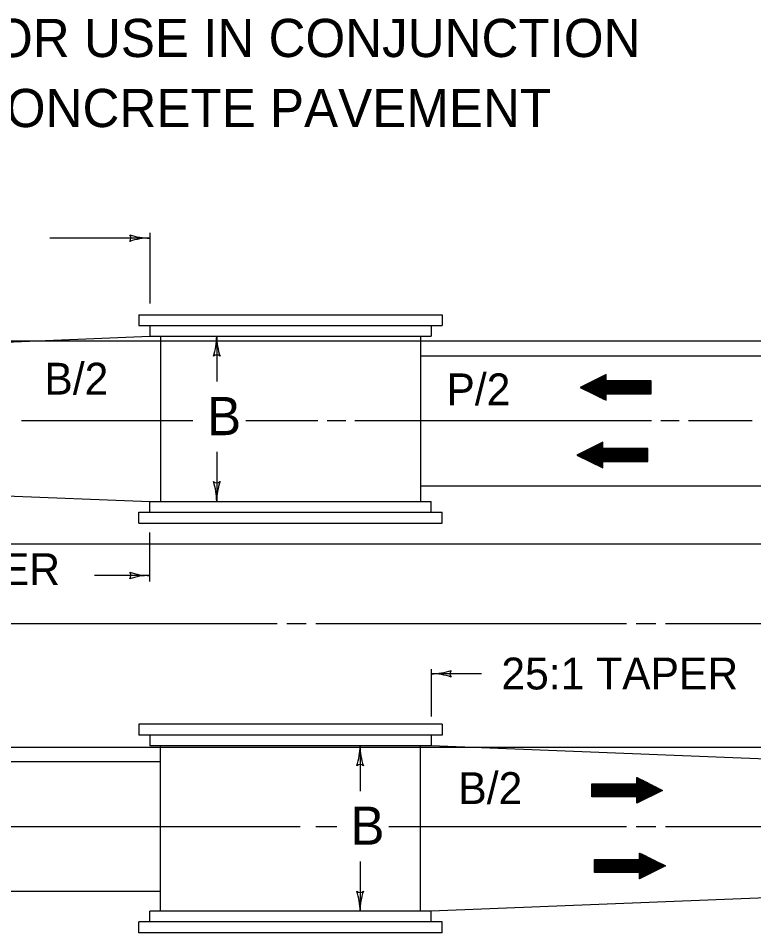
# Model space of a CAD drawing. Extents: x 997.6 to 1036.6, y 998.9 to 1022.7.
# Drawn here: x 1014.96 to 1019.58, y 1004.92 to 1010.67 of the extents above; entities that cross this region are included whole.
import ezdxf

# ---------------------------------------------------------------- set-up
doc = ezdxf.new("R2010")
doc.units = 0
doc.layers.add('Level 1', color=7, linetype='Continuous')

msp = doc.modelspace()

# ---------------------------------------------------------------- linework, layer by layer
at = {"layer": 'Level 1'}
for p, q in [((1015.7867, 1009.2887), (1015.1591, 1009.2887)), ((1015.7867, 1009.3218), (1015.7867, 1008.8783)), ((1015.7187, 1008.8076), (1017.6227, 1008.8076)), ((1015.7187, 1008.8076), (1015.7187, 1008.7396)), ((1017.6227, 1008.8076), (1017.6227, 1008.7396)), ((1015.7187, 1008.7396), (1017.6227, 1008.7396)), ((1015.7867, 1008.7396), (1015.7867, 1008.6716)), ((1017.5547, 1008.7396), (1017.5547, 1008.6716)), ((1023.1422, 1008.6412), (1008.4841, 1008.6412)), ((1012.7267, 1008.5492), (1015.7867, 1008.6716)), ((1015.7867, 1008.6716), (1017.5547, 1008.6716)), ((1015.8547, 1008.6716), (1015.8547, 1007.6338)), ((1016.2077, 1008.6716), (1016.2077, 1008.3874)), ((1017.4867, 1008.6716), (1017.4867, 1007.6338)), ((1017.4867, 1008.5492), (1022.1192, 1008.5492)), ((1016.2077, 1007.946), (1016.2077, 1007.6338)), ((1013.3023, 1007.7332), (1015.7867, 1007.6338)), ((1017.4867, 1007.7332), (1022.1943, 1007.7332)), ((1015.7867, 1007.6338), (1017.5547, 1007.6338)), ((1015.7867, 1007.5658), (1015.7867, 1007.6338)), ((1017.5547, 1007.5658), (1017.5547, 1007.6338)), ((1015.7187, 1007.5658), (1017.6227, 1007.5658)), ((1015.7187, 1007.4978), (1015.7187, 1007.5658)), ((1017.6227, 1007.4978), (1017.6227, 1007.5658)), ((1015.7187, 1007.4978), (1017.6227, 1007.4978)), ((1015.7867, 1007.1311), (1015.7867, 1007.4395)), ((1023.1422, 1007.3662), (1012.1699, 1007.3662)), ((1015.7867, 1007.169), (1015.4412, 1007.169)), ((1017.5547, 1006.5802), (1017.5547, 1006.2823)), ((1017.8707, 1006.5517), (1017.5547, 1006.5517)), ((1017.6227, 1006.2345), (1015.7187, 1006.2345)), ((1015.7187, 1006.2345), (1015.7187, 1006.1665)), ((1017.6227, 1006.2345), (1017.6227, 1006.1665)), ((1017.6227, 1006.1665), (1015.7187, 1006.1665)), ((1015.7867, 1006.1665), (1015.7867, 1006.0985)), ((1017.5547, 1006.1665), (1017.5547, 1006.0985)), ((1012.1699, 1006.0912), (1023.1422, 1006.0912)), ((1017.5547, 1006.0985), (1015.7867, 1006.0985)), ((1015.8547, 1005.0607), (1015.8547, 1006.0985)), ((1017.1077, 1006.0985), (1017.1077, 1005.8143)), ((1017.4867, 1005.0607), (1017.4867, 1006.0985)), ((1020.039, 1005.9992), (1017.5547, 1006.0985)), ((1015.8547, 1005.9992), (1011.2221, 1005.9992)), ((1017.1077, 1005.3729), (1017.1077, 1005.0607)), ((1015.8547, 1005.1832), (1011.2221, 1005.1832)), ((1020.6147, 1005.1832), (1017.5547, 1005.0607)), ((1017.5547, 1005.0607), (1015.7867, 1005.0607)), ((1015.7867, 1004.9928), (1015.7867, 1005.0607)), ((1017.5547, 1004.9928), (1017.5547, 1005.0607)), ((1017.6227, 1004.9928), (1015.7187, 1004.9928)), ((1015.7187, 1004.9248), (1015.7187, 1004.9928)), ((1017.6227, 1004.9248), (1017.6227, 1004.9928)), ((1017.6227, 1004.9248), (1015.7187, 1004.9248))]:
    msp.add_line(p, q, dxfattribs=at)
for points in [[(1018.4905, 1008.3502), (1018.6525, 1008.2696), (1018.6525, 1008.3101), (1018.936, 1008.3101), (1018.936, 1008.3911), (1018.6525, 1008.3911), (1018.6525, 1008.4316)], [(1018.4692, 1007.9257), (1018.6313, 1007.8451), (1018.6313, 1007.8856), (1018.9147, 1007.8856), (1018.9147, 1007.9666), (1018.6313, 1007.9666), (1018.6313, 1008.0071)], [(1019.0072, 1005.819), (1018.8452, 1005.7383), (1018.8452, 1005.7788), (1018.5617, 1005.7788), (1018.5617, 1005.8598), (1018.8452, 1005.8598), (1018.8452, 1005.9003)], [(1019.0249, 1005.344), (1018.8629, 1005.2633), (1018.8629, 1005.3038), (1018.5794, 1005.3038), (1018.5794, 1005.3848), (1018.8629, 1005.3848), (1018.8629, 1005.4253)]]:
    msp.add_lwpolyline(points, close=True, dxfattribs=at)
for points in [[(1018.6002, 1008.4052), (1018.6525, 1008.4052)], [(1018.6082, 1008.4093), (1018.6525, 1008.4093)], [(1018.6163, 1008.4133), (1018.6525, 1008.4133)], [(1018.6243, 1008.4174), (1018.6525, 1008.4174)], [(1018.6324, 1008.4215), (1018.6525, 1008.4215)], [(1018.6405, 1008.4255), (1018.6525, 1008.4255)], [(1018.6486, 1008.4296), (1018.6525, 1008.4296)], [(1018.4938, 1008.3486), (1018.936, 1008.3486)], [(1018.4952, 1008.3526), (1018.936, 1008.3526)], [(1018.5032, 1008.3567), (1018.936, 1008.3567)], [(1018.5113, 1008.3607), (1018.936, 1008.3607)], [(1018.5194, 1008.3647), (1018.936, 1008.3647)], [(1018.5275, 1008.3688), (1018.936, 1008.3688)], [(1018.5355, 1008.3728), (1018.936, 1008.3728)], [(1018.5437, 1008.3769), (1018.936, 1008.3769)], [(1018.5517, 1008.381), (1018.936, 1008.381)], [(1018.5598, 1008.385), (1018.936, 1008.385)], [(1018.5677, 1008.3891), (1018.936, 1008.3891)], [(1018.5759, 1008.3931), (1018.6525, 1008.3931)], [(1018.584, 1008.3972), (1018.6525, 1008.3972)], [(1018.584, 1008.3972), (1018.6525, 1008.3972)], [(1018.5921, 1008.4013), (1018.6525, 1008.4013)], [(1018.5019, 1008.3445), (1018.936, 1008.3445)], [(1018.5019, 1008.3445), (1018.936, 1008.3445)], [(1018.5101, 1008.3405), (1018.936, 1008.3405)], [(1018.5182, 1008.3364), (1018.936, 1008.3364)], [(1018.5263, 1008.3323), (1018.936, 1008.3323)], [(1018.5345, 1008.3283), (1018.936, 1008.3283)], [(1018.5426, 1008.3243), (1018.936, 1008.3243)], [(1018.5507, 1008.3202), (1018.936, 1008.3202)], [(1018.5588, 1008.3162), (1018.936, 1008.3162)], [(1018.567, 1008.3121), (1018.936, 1008.3121)], [(1018.5711, 1008.3101), (1018.936, 1008.3101)], [(1018.5792, 1008.306), (1018.6525, 1008.306)], [(1018.5873, 1008.302), (1018.6525, 1008.302)], [(1018.5955, 1008.2979), (1018.6525, 1008.2979)], [(1018.6036, 1008.2939), (1018.6525, 1008.2939)], [(1018.6117, 1008.2898), (1018.6525, 1008.2898)], [(1018.6198, 1008.2858), (1018.6525, 1008.2858)], [(1018.6279, 1008.2817), (1018.6525, 1008.2817)], [(1018.6361, 1008.2777), (1018.6525, 1008.2777)], [(1018.6442, 1008.2737), (1018.6525, 1008.2737)], [(1018.6523, 1008.2696), (1018.6525, 1008.2696)], [(1015.9123, 1008.1412), (1014.9817, 1008.1412)], [(1016.0567, 1008.1412), (1015.9123, 1008.1412)], [(1016.843, 1008.1412), (1016.3905, 1008.1412)], [(1017.0175, 1008.1412), (1016.9012, 1008.1412)], [(1018.0063, 1008.1412), (1017.0757, 1008.1412)], [(1018.937, 1008.1412), (1018.0063, 1008.1412)], [(1019.1115, 1008.1412), (1018.9952, 1008.1412)], [(1019.5697, 1008.1412), (1019.1697, 1008.1412)], [(1018.6273, 1008.0051), (1018.6313, 1008.0051)], [(1018.5142, 1007.9483), (1018.9147, 1007.9483)], [(1018.5224, 1007.9524), (1018.9147, 1007.9524)], [(1018.5304, 1007.9565), (1018.9147, 1007.9565)], [(1018.5385, 1007.9605), (1018.9147, 1007.9605)], [(1018.5465, 1007.9646), (1018.9147, 1007.9646)], [(1018.5547, 1007.9686), (1018.6313, 1007.9686)], [(1018.5627, 1007.9727), (1018.6313, 1007.9727)], [(1018.5627, 1007.9727), (1018.6313, 1007.9727)], [(1018.5708, 1007.9767), (1018.6313, 1007.9767)], [(1018.5789, 1007.9807), (1018.6313, 1007.9807)], [(1018.587, 1007.9848), (1018.6313, 1007.9848)], [(1018.5951, 1007.9888), (1018.6313, 1007.9888)], [(1018.6031, 1007.9929), (1018.6313, 1007.9929)], [(1018.6112, 1007.997), (1018.6313, 1007.997)], [(1018.6192, 1008.001), (1018.6313, 1008.001)], [(1018.4726, 1007.9241), (1018.9147, 1007.9241)], [(1018.4739, 1007.9281), (1018.9147, 1007.9281)], [(1018.4807, 1007.92), (1018.9147, 1007.92)], [(1018.4807, 1007.92), (1018.9147, 1007.92)], [(1018.482, 1007.9322), (1018.9147, 1007.9322)], [(1018.4888, 1007.916), (1018.9147, 1007.916)], [(1018.4901, 1007.9362), (1018.9147, 1007.9362)], [(1018.497, 1007.9119), (1018.9147, 1007.9119)], [(1018.4982, 1007.9402), (1018.9147, 1007.9402)], [(1018.5051, 1007.9078), (1018.9147, 1007.9078)], [(1018.5063, 1007.9443), (1018.9147, 1007.9443)], [(1018.5132, 1007.9038), (1018.9147, 1007.9038)], [(1018.5213, 1007.8997), (1018.9147, 1007.8997)], [(1018.5295, 1007.8958), (1018.9147, 1007.8958)], [(1018.5376, 1007.8917), (1018.9147, 1007.8917)], [(1018.5457, 1007.8876), (1018.9147, 1007.8876)], [(1018.5498, 1007.8856), (1018.9147, 1007.8856)], [(1018.5579, 1007.8815), (1018.6313, 1007.8815)], [(1018.5661, 1007.8775), (1018.6313, 1007.8775)], [(1018.5743, 1007.8734), (1018.6313, 1007.8734)], [(1018.5823, 1007.8694), (1018.6313, 1007.8694)], [(1018.5904, 1007.8653), (1018.6313, 1007.8653)], [(1018.5986, 1007.8612), (1018.6313, 1007.8612)], [(1018.6067, 1007.8573), (1018.6313, 1007.8573)], [(1018.6148, 1007.8532), (1018.6313, 1007.8532)], [(1018.623, 1007.8492), (1018.6313, 1007.8492)], [(1018.6311, 1007.8451), (1018.6313, 1007.8451)], [(1015.611, 1006.8662), (1014.6357, 1006.8662)], [(1016.5863, 1006.8662), (1015.611, 1006.8662)], [(1016.7692, 1006.8662), (1016.6472, 1006.8662)], [(1017.8054, 1006.8662), (1016.8301, 1006.8662)], [(1018.7808, 1006.8662), (1017.8054, 1006.8662)], [(1018.9636, 1006.8662), (1018.8417, 1006.8662)], [(1019.9999, 1006.8662), (1019.0246, 1006.8662)], [(1018.8492, 1005.8983), (1018.8452, 1005.8983)], [(1018.8573, 1005.8942), (1018.8452, 1005.8942)], [(1018.8653, 1005.8902), (1018.8452, 1005.8902)], [(1018.8734, 1005.8862), (1018.8452, 1005.8862)], [(1018.8814, 1005.8821), (1018.8452, 1005.8821)], [(1018.8895, 1005.8781), (1018.8452, 1005.8781)], [(1018.93, 1005.8578), (1018.5617, 1005.8578)], [(1018.938, 1005.8537), (1018.5617, 1005.8537)], [(1018.9461, 1005.8497), (1018.5617, 1005.8497)], [(1018.9541, 1005.8457), (1018.5617, 1005.8457)], [(1018.9622, 1005.8416), (1018.5617, 1005.8416)], [(1018.9702, 1005.8376), (1018.5617, 1005.8376)], [(1018.9783, 1005.8335), (1018.5617, 1005.8335)], [(1018.9864, 1005.8295), (1018.5617, 1005.8295)], [(1018.9945, 1005.8254), (1018.5617, 1005.8254)], [(1019.0026, 1005.8213), (1018.5617, 1005.8213)], [(1018.8976, 1005.874), (1018.8452, 1005.874)], [(1018.9057, 1005.87), (1018.8452, 1005.87)], [(1018.9137, 1005.8659), (1018.8452, 1005.8659)], [(1018.9137, 1005.8659), (1018.8452, 1005.8659)], [(1018.9218, 1005.8618), (1018.8452, 1005.8618)], [(1019.0039, 1005.8173), (1018.5617, 1005.8173)], [(1018.9958, 1005.8132), (1018.5617, 1005.8132)], [(1018.9958, 1005.8132), (1018.5617, 1005.8132)], [(1018.9877, 1005.8093), (1018.5617, 1005.8093)], [(1018.9795, 1005.8052), (1018.5617, 1005.8052)], [(1018.9714, 1005.8011), (1018.5617, 1005.8011)], [(1018.9633, 1005.7971), (1018.5617, 1005.7971)], [(1018.9552, 1005.793), (1018.5617, 1005.793)], [(1018.947, 1005.789), (1018.5617, 1005.789)], [(1018.9389, 1005.7849), (1018.5617, 1005.7849)], [(1018.9307, 1005.7808), (1018.5617, 1005.7808)], [(1018.9267, 1005.7788), (1018.5617, 1005.7788)], [(1018.9186, 1005.7747), (1018.8452, 1005.7747)], [(1018.9104, 1005.7708), (1018.8452, 1005.7708)], [(1018.9022, 1005.7667), (1018.8452, 1005.7667)], [(1018.8942, 1005.7627), (1018.8452, 1005.7627)], [(1018.8861, 1005.7586), (1018.8452, 1005.7586)], [(1018.8779, 1005.7545), (1018.8452, 1005.7545)], [(1018.8698, 1005.7505), (1018.8452, 1005.7505)], [(1018.8617, 1005.7464), (1018.8452, 1005.7464)], [(1018.8535, 1005.7424), (1018.8452, 1005.7424)], [(1018.8454, 1005.7383), (1018.8452, 1005.7383)], [(1014.6357, 1005.5912), (1015.611, 1005.5912)], [(1015.611, 1005.5912), (1016.7322, 1005.5912)], [(1016.8301, 1005.5912), (1016.9622, 1005.5912)], [(1017.2888, 1005.5912), (1017.8054, 1005.5912)], [(1017.8054, 1005.5912), (1018.7808, 1005.5912)], [(1018.8417, 1005.5912), (1018.9636, 1005.5912)], [(1019.0246, 1005.5912), (1019.9999, 1005.5912)], [(1018.8668, 1005.4233), (1018.8629, 1005.4233)], [(1018.8749, 1005.4192), (1018.8629, 1005.4192)], [(1018.9477, 1005.3828), (1018.5794, 1005.3828)], [(1018.9557, 1005.3787), (1018.5794, 1005.3787)], [(1018.9638, 1005.3747), (1018.5794, 1005.3747)], [(1018.9717, 1005.3707), (1018.5794, 1005.3707)], [(1018.9799, 1005.3666), (1018.5794, 1005.3666)], [(1018.9879, 1005.3626), (1018.5794, 1005.3626)], [(1018.883, 1005.4153), (1018.8629, 1005.4153)], [(1018.8911, 1005.4112), (1018.8629, 1005.4112)], [(1018.8991, 1005.4071), (1018.8629, 1005.4071)], [(1018.9072, 1005.4031), (1018.8629, 1005.4031)], [(1018.9153, 1005.399), (1018.8629, 1005.399)], [(1018.9233, 1005.395), (1018.8629, 1005.395)], [(1018.9314, 1005.3909), (1018.8629, 1005.3909)], [(1018.9314, 1005.3909), (1018.8629, 1005.3909)], [(1018.9395, 1005.3868), (1018.8629, 1005.3868)], [(1018.996, 1005.3585), (1018.5794, 1005.3585)], [(1019.0041, 1005.3545), (1018.5794, 1005.3545)], [(1019.0122, 1005.3504), (1018.5794, 1005.3504)], [(1019.0202, 1005.3463), (1018.5794, 1005.3463)], [(1019.0216, 1005.3423), (1018.5794, 1005.3423)], [(1019.0135, 1005.3383), (1018.5794, 1005.3383)], [(1019.0135, 1005.3383), (1018.5794, 1005.3383)], [(1019.0053, 1005.3342), (1018.5794, 1005.3342)], [(1018.9972, 1005.3302), (1018.5794, 1005.3302)], [(1018.9891, 1005.3261), (1018.5794, 1005.3261)], [(1018.9809, 1005.3221), (1018.5794, 1005.3221)], [(1018.9728, 1005.318), (1018.5794, 1005.318)], [(1018.9647, 1005.314), (1018.5794, 1005.314)], [(1018.9566, 1005.3099), (1018.5794, 1005.3099)], [(1018.9484, 1005.3058), (1018.5794, 1005.3058)], [(1018.9443, 1005.3038), (1018.5794, 1005.3038)], [(1018.9362, 1005.2998), (1018.8629, 1005.2998)], [(1018.9281, 1005.2957), (1018.8629, 1005.2957)], [(1018.9199, 1005.2917), (1018.8629, 1005.2917)], [(1018.9118, 1005.2877), (1018.8629, 1005.2877)], [(1018.9037, 1005.2836), (1018.8629, 1005.2836)], [(1018.8956, 1005.2795), (1018.8629, 1005.2795)], [(1018.8875, 1005.2755), (1018.8629, 1005.2755)], [(1018.8793, 1005.2714), (1018.8629, 1005.2714)], [(1018.8712, 1005.2674), (1018.8629, 1005.2674)], [(1018.8631, 1005.2633), (1018.8629, 1005.2633)]]:
    msp.add_lwpolyline(points, dxfattribs=at)
for centre, radius, start, end in [((1015.638, 1009.2887), 0.0313, 318.7746, 40.89129), ((1015.7867, 1008.8977), 0.3909, 90, 108.66878), ((1015.7867, 1009.6796), 0.3909, 251.34716, 269.99389), ((1015.7867, 1008.8977), 0.3909, 89.98778, 90), ((1015.8167, 1008.6716), 0.3909, 341.34716, 359.99389), ((1016.5986, 1008.6716), 0.3909, 179.98778, 180), ((1016.5986, 1008.6716), 0.3909, 180, 198.66878), ((1016.2076, 1008.5229), 0.0313, 48.7746, 130.89129), ((1016.2077, 1007.7825), 0.0313, 228.7746, 310.89129), ((1015.8167, 1007.6338), 0.3909, 0, 18.66878), ((1016.5986, 1007.6338), 0.3909, 161.34716, 179.99389), ((1015.8167, 1007.6338), 0.3909, 359.98778, 0), ((1015.638, 1007.169), 0.0313, 318.7746, 40.89129), ((1015.7867, 1006.7781), 0.3909, 90, 108.66878), ((1015.7867, 1007.5599), 0.3909, 251.34716, 269.99389), ((1015.7867, 1006.7781), 0.3909, 89.98778, 90), ((1017.5547, 1006.9427), 0.3909, 270, 288.66878), ((1017.7033, 1006.5517), 0.0313, 138.7746, 220.89129), ((1017.5547, 1006.9427), 0.3909, 269.98778, 270), ((1017.5547, 1006.1608), 0.3909, 71.34716, 89.99389), ((1016.7167, 1006.0985), 0.3909, 341.34716, 359.99389), ((1017.4986, 1006.0985), 0.3909, 179.98778, 180), ((1017.4986, 1006.0985), 0.3909, 180, 198.66878), ((1017.1076, 1005.9498), 0.0313, 48.7746, 130.89129), ((1017.1077, 1005.2094), 0.0313, 228.7746, 310.89129), ((1016.7167, 1005.0607), 0.3909, 0, 18.66878), ((1017.4986, 1005.0607), 0.3909, 161.34716, 179.99389), ((1016.7167, 1005.0607), 0.3909, 359.98778, 0)]:
    msp.add_arc(centre, radius, start, end, dxfattribs=at)

# ---------------------------------------------------------------- texts
for s, height, p in [('BRIDGE APPROACH FOR USE IN CONJUNCTION', 0.24, (1011.3972, 1010.4261)), ('WITH ASPHALT CONCRETE PAVEMENT', 0.24, (1012.191, 1009.9861)), ('B/2', 0.2, (1015.1255, 1008.3053)), ('P/2', 0.2, (1017.6497, 1008.2384)), ('B', 0.24, (1016.1472, 1008.0505)), ('25:1 TAPER', 0.2, (1013.7376, 1007.1085)), ('25:1 TAPER', 0.2, (1017.9949, 1006.4531)), ('B/2', 0.2, (1017.7246, 1005.7333)), ('B', 0.24, (1017.0472, 1005.4774))]:
    msp.add_text(s, height=height, dxfattribs=at).set_placement(p)

doc.saveas('drawing.dxf')
